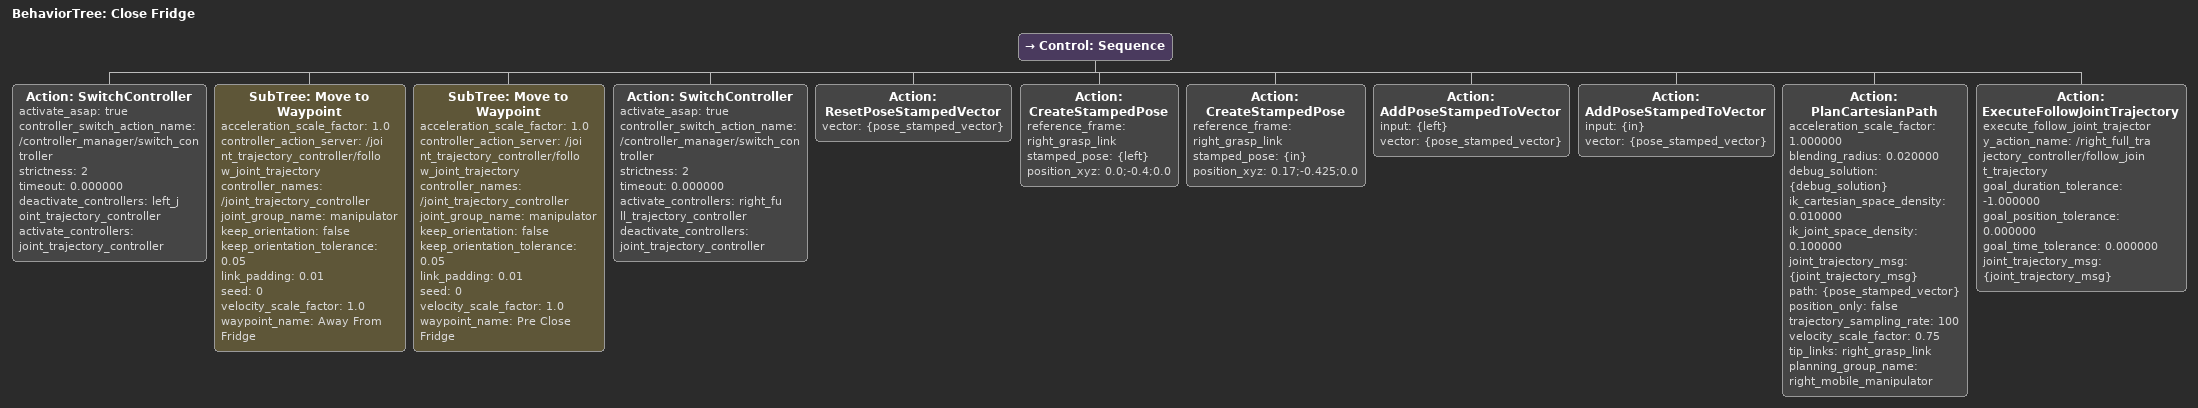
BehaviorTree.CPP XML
<?xml version="1.0" encoding="UTF-8" ?>
<root BTCPP_format="4" main_tree_to_execute="Close Fridge">
  <BehaviorTree ID="Close Fridge">
    <Control ID="Sequence">
      <Action
        ID="SwitchController"
        activate_asap="true"
        controller_switch_action_name="/controller_manager/switch_controller"
        strictness="2"
        timeout="0.000000"
        deactivate_controllers="left_joint_trajectory_controller"
        activate_controllers="joint_trajectory_controller"
      />
      <SubTree
        ID="Move to Waypoint"
        acceleration_scale_factor="1.0"
        controller_action_server="/joint_trajectory_controller/follow_joint_trajectory"
        controller_names="/joint_trajectory_controller"
        joint_group_name="manipulator"
        keep_orientation="false"
        keep_orientation_tolerance="0.05"
        link_padding="0.01"
        seed="0"
        velocity_scale_factor="1.0"
        waypoint_name="Away From Fridge"
      />
      <SubTree
        ID="Move to Waypoint"
        acceleration_scale_factor="1.0"
        controller_action_server="/joint_trajectory_controller/follow_joint_trajectory"
        controller_names="/joint_trajectory_controller"
        joint_group_name="manipulator"
        keep_orientation="false"
        keep_orientation_tolerance="0.05"
        link_padding="0.01"
        seed="0"
        velocity_scale_factor="1.0"
        waypoint_name="Pre Close Fridge"
      />
      <Action
        ID="SwitchController"
        activate_asap="true"
        controller_switch_action_name="/controller_manager/switch_controller"
        strictness="2"
        timeout="0.000000"
        activate_controllers="right_full_trajectory_controller"
        deactivate_controllers="joint_trajectory_controller"
      />
      <Action ID="ResetPoseStampedVector" vector="{pose_stamped_vector}" />
      <Action
        ID="CreateStampedPose"
        reference_frame="right_grasp_link"
        stamped_pose="{left}"
        position_xyz="0.0;-0.4;0.0"
      />
      <Action
        ID="CreateStampedPose"
        reference_frame="right_grasp_link"
        stamped_pose="{in}"
        position_xyz="0.17;-0.425;0.0"
      />
      <Action
        ID="AddPoseStampedToVector"
        input="{left}"
        vector="{pose_stamped_vector}"
      />
      <Action
        ID="AddPoseStampedToVector"
        input="{in}"
        vector="{pose_stamped_vector}"
      />
      <Action
        ID="PlanCartesianPath"
        acceleration_scale_factor="1.000000"
        blending_radius="0.020000"
        debug_solution="{debug_solution}"
        ik_cartesian_space_density="0.010000"
        ik_joint_space_density="0.100000"
        joint_trajectory_msg="{joint_trajectory_msg}"
        path="{pose_stamped_vector}"
        position_only="false"
        trajectory_sampling_rate="100"
        velocity_scale_factor="0.75"
        tip_links="right_grasp_link"
        planning_group_name="right_mobile_manipulator"
      />
      <Action
        ID="ExecuteFollowJointTrajectory"
        execute_follow_joint_trajectory_action_name="/right_full_trajectory_controller/follow_joint_trajectory"
        goal_duration_tolerance="-1.000000"
        goal_position_tolerance="0.000000"
        goal_time_tolerance="0.000000"
        joint_trajectory_msg="{joint_trajectory_msg}"
      />
    </Control>
  </BehaviorTree>
</root>
